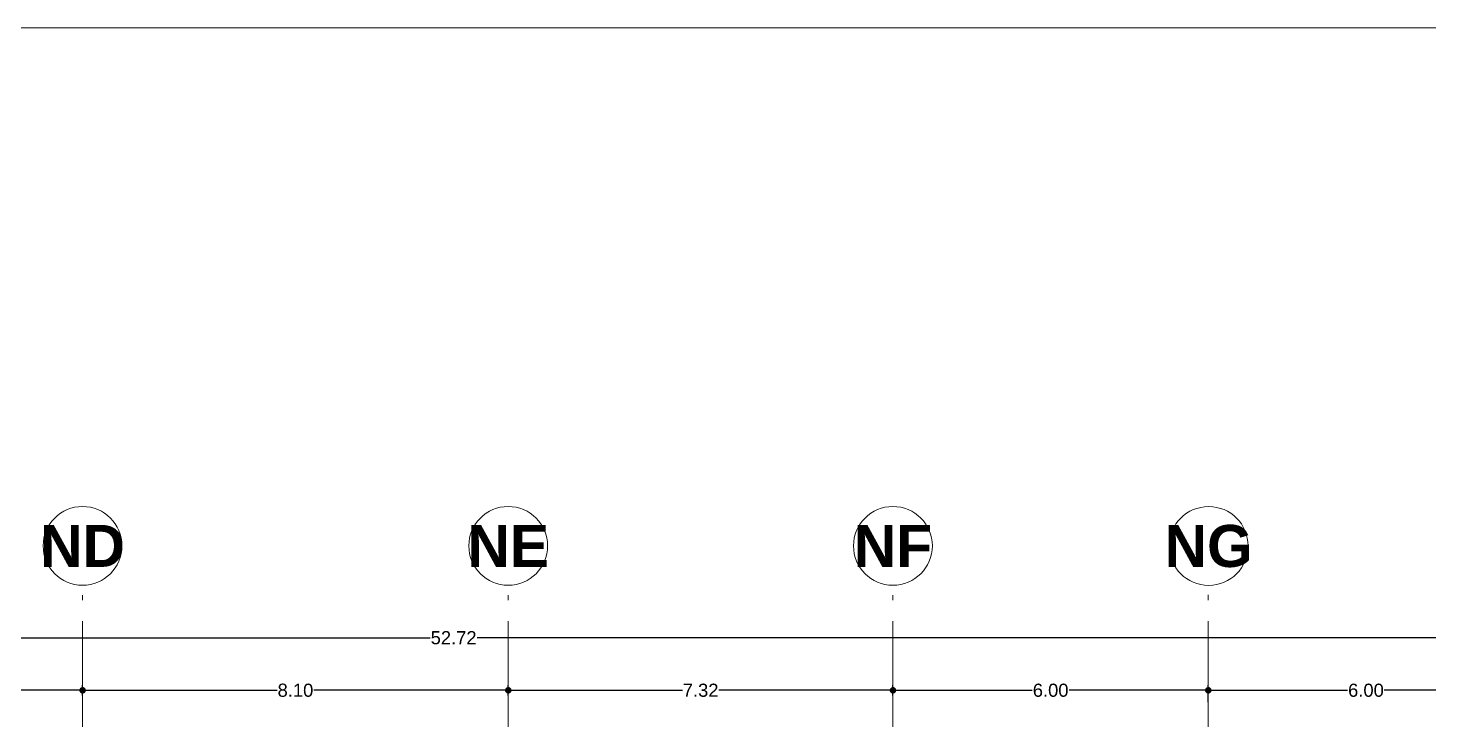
# Model space of a CAD drawing. Header units: metres. Extents: x -22 to 564, y 0 to 143.
# Drawn here: x 111.52 to 138.18, y 56 to 69.16 of the extents above; entities that cross this region are included whole.
import ezdxf
from ezdxf.enums import TextEntityAlignment as Align

# ---------------------------------------------------------------- set-up
doc = ezdxf.new("R2010")
doc.units = ezdxf.units.M
doc.linetypes.add('EJES630', pattern=[6.3, 5.5, -0.4, 0, -0.4])
for name, color, linetype in [('COTAS EJES', 8, 'Continuous'), ('EJES BOLAS', 11, 'Continuous'), ('EJES TEXTOS', 3, 'Continuous')]:
    doc.layers.add(name, color=color, linetype=linetype)
doc.layers.add('EJES', color=11, linetype='EJES630', lineweight=0)
doc.layers.add('XREF PIE 1.100$0$G-ANNO-TTLB', color=7, linetype='Continuous', lineweight=9)
doc.styles.add('COTAS', font='arial.ttf')
doc.styles.add('EJES', font='arialbd.ttf', dxfattribs={"height": 0.8})
doc.dimstyles.new('100 EJES', dxfattribs={"dimtxt": 0.25, "dimasz": 0.125, "dimexe": 0.1, "dimexo": 0.1, "dimgap": 0.025, "dimtad": 0, "dimtih": 1, "dimtoh": 1, "dimzin": 1, "dimdsep": 46, "dimtxsty": 'COTAS', "dimblk": 'DOT', "dimcen": 0.1, "dimclrd": 256, "dimclre": 256, "dimclrt": 7, "dimadec": 0, "dimazin": 1, "dimtfac": 1, "dimtofl": 0, "dimtmove": 2, "dimatfit": 3, "dimfxl": 1, "dimtolj": 1, "dimtzin": 1, "dimlwd": 25, "dimlwe": -1, "dimarcsym": 0})

# ---------------------------------------------------------------- blocks, each defined once
blk = doc.blocks.new('XREF PIE 1.100$0$ZUM-TB-XX-PP_PIE DE PLANO - ZUM_TB_PP_XX__PIE DE PLANO 90x60cm-1443826-PLANTA BAJA GENERAL')
at = {"layer": 'XREF PIE 1.100$0$G-ANNO-TTLB', "lineweight": 20}
blk.add_line((0.3018, 0.595), (-0.4632, 0.595), dxfattribs=at)
blk = doc.blocks.new('EJE')
at = {"linetype": 'Continuous', "lineweight": 5}
blk.add_circle((0, 0), 0.75, dxfattribs=at)
at = {"layer": 'EJES TEXTOS', "style": 'EJES'}
blk.add_attdef('EJE', text='', height=0.8, dxfattribs=at).set_placement((0, 0), align=Align.MIDDLE_CENTER)
blk = doc.blocks.new('_DOT')
at = {"color": 0, "linetype": 'ByBlock', "lineweight": -2}
blk.add_line((-0.5, 0), (-1, 0), dxfattribs=at)
at = {"color": 0, "linetype": 'ByBlock', "lineweight": -2, "const_width": 0.5}
blk.add_lwpolyline([(-0.25, 0, 1), (0.25, 0, 1)], format="xyb", close=True, dxfattribs=at)
blk = doc.blocks.new('*D54')
at = {"layer": 'COTAS EJES', "transparency": 16777216}
for p, q in [((104.21, 56.453), (104.21, 56.65)), ((112.56, 56.453), (112.56, 56.65))]:
    blk.add_line(p, q, dxfattribs=at)
at = {"layer": 'COTAS EJES', "lineweight": 25, "transparency": 16777216}
for p, q in [((104.335, 56.55), (108.034, 56.55)), ((112.435, 56.55), (108.735, 56.55))]:
    blk.add_line(p, q, dxfattribs=at)
at = {"layer": 'COTAS EJES', "lineweight": 25, "transparency": 16777216, "xscale": 0.125, "yscale": 0.125, "zscale": 0.125, "rotation": 180}
blk.add_blockref('_DOT', (104.21, 56.55), dxfattribs=at)
at = {"layer": 'COTAS EJES', "lineweight": 25, "transparency": 16777216, "xscale": 0.125, "yscale": 0.125, "zscale": 0.125}
blk.add_blockref('_DOT', (112.56, 56.55), dxfattribs=at)
at = {"layer": 'COTAS EJES', "color": 7, "transparency": 16777216, "insert": (108.385, 56.55), "char_height": 0.25, "attachment_point": 5, "style": 'COTAS'}
blk.add_mtext('\\A1;8.35', dxfattribs=at)
blk = doc.blocks.new('*D55')
at = {"layer": 'COTAS EJES', "transparency": 16777216}
for p, q in [((112.56, 56.453), (112.56, 56.65)), ((120.66, 56.453), (120.66, 56.65))]:
    blk.add_line(p, q, dxfattribs=at)
at = {"layer": 'COTAS EJES', "lineweight": 25, "transparency": 16777216}
for p, q in [((112.685, 56.55), (116.26, 56.55)), ((120.535, 56.55), (116.959, 56.55))]:
    blk.add_line(p, q, dxfattribs=at)
at = {"layer": 'COTAS EJES', "lineweight": 25, "transparency": 16777216, "xscale": 0.125, "yscale": 0.125, "zscale": 0.125, "rotation": 180}
blk.add_blockref('_DOT', (112.56, 56.55), dxfattribs=at)
at = {"layer": 'COTAS EJES', "lineweight": 25, "transparency": 16777216, "xscale": 0.125, "yscale": 0.125, "zscale": 0.125}
blk.add_blockref('_DOT', (120.66, 56.55), dxfattribs=at)
at = {"layer": 'COTAS EJES', "color": 7, "transparency": 16777216, "insert": (116.61, 56.55), "char_height": 0.25, "attachment_point": 5, "style": 'COTAS'}
blk.add_mtext('\\A1;8.10', dxfattribs=at)
blk = doc.blocks.new('*D56')
at = {"layer": 'COTAS EJES', "transparency": 16777216}
for p, q in [((120.66, 56.453), (120.66, 56.65)), ((127.98, 56.453), (127.98, 56.65))]:
    blk.add_line(p, q, dxfattribs=at)
at = {"layer": 'COTAS EJES', "lineweight": 25, "transparency": 16777216}
for p, q in [((120.785, 56.55), (123.972, 56.55)), ((127.855, 56.55), (124.667, 56.55))]:
    blk.add_line(p, q, dxfattribs=at)
at = {"layer": 'COTAS EJES', "lineweight": 25, "transparency": 16777216, "xscale": 0.125, "yscale": 0.125, "zscale": 0.125, "rotation": 180}
blk.add_blockref('_DOT', (120.66, 56.55), dxfattribs=at)
at = {"layer": 'COTAS EJES', "lineweight": 25, "transparency": 16777216, "xscale": 0.125, "yscale": 0.125, "zscale": 0.125}
blk.add_blockref('_DOT', (127.98, 56.55), dxfattribs=at)
at = {"layer": 'COTAS EJES', "color": 7, "transparency": 16777216, "insert": (124.32, 56.55), "char_height": 0.25, "attachment_point": 5, "style": 'COTAS'}
blk.add_mtext('\\A1;7.32', dxfattribs=at)
blk = doc.blocks.new('*D57')
at = {"layer": 'COTAS EJES', "transparency": 16777216}
for p, q in [((127.98, 56.453), (127.98, 56.65)), ((133.98, 56.323), (133.98, 56.65))]:
    blk.add_line(p, q, dxfattribs=at)
at = {"layer": 'COTAS EJES', "lineweight": 25, "transparency": 16777216}
for p, q in [((128.105, 56.55), (130.63, 56.55)), ((133.855, 56.55), (131.33, 56.55))]:
    blk.add_line(p, q, dxfattribs=at)
at = {"layer": 'COTAS EJES', "lineweight": 25, "transparency": 16777216, "xscale": 0.125, "yscale": 0.125, "zscale": 0.125, "rotation": 180}
blk.add_blockref('_DOT', (127.98, 56.55), dxfattribs=at)
at = {"layer": 'COTAS EJES', "lineweight": 25, "transparency": 16777216, "xscale": 0.125, "yscale": 0.125, "zscale": 0.125}
blk.add_blockref('_DOT', (133.98, 56.55), dxfattribs=at)
at = {"layer": 'COTAS EJES', "color": 7, "transparency": 16777216, "insert": (130.98, 56.55), "char_height": 0.25, "attachment_point": 5, "style": 'COTAS'}
blk.add_mtext('\\A1;6.00', dxfattribs=at)
blk = doc.blocks.new('*D59')
at = {"layer": 'COTAS EJES', "transparency": 16777216}
for p, q in [((133.98, 56.323), (133.98, 56.65)), ((139.98, 56.366), (139.98, 56.65))]:
    blk.add_line(p, q, dxfattribs=at)
at = {"layer": 'COTAS EJES', "lineweight": 25, "transparency": 16777216}
for p, q in [((134.105, 56.55), (136.63, 56.55)), ((139.855, 56.55), (137.329, 56.55))]:
    blk.add_line(p, q, dxfattribs=at)
at = {"layer": 'COTAS EJES', "lineweight": 25, "transparency": 16777216, "xscale": 0.125, "yscale": 0.125, "zscale": 0.125, "rotation": 180}
blk.add_blockref('_DOT', (133.98, 56.55), dxfattribs=at)
at = {"layer": 'COTAS EJES', "lineweight": 25, "transparency": 16777216, "xscale": 0.125, "yscale": 0.125, "zscale": 0.125}
blk.add_blockref('_DOT', (139.98, 56.55), dxfattribs=at)
at = {"layer": 'COTAS EJES', "color": 7, "transparency": 16777216, "insert": (136.98, 56.55), "char_height": 0.25, "attachment_point": 5, "style": 'COTAS'}
blk.add_mtext('\\A1;6.00', dxfattribs=at)
blk = doc.blocks.new('*D49')
at = {"layer": 'COTAS EJES', "transparency": 16777216}
for p, q in [((93.259, 57.453), (93.259, 57.65)), ((145.98, 57.419), (145.98, 57.65))]:
    blk.add_line(p, q, dxfattribs=at)
at = {"layer": 'COTAS EJES', "lineweight": 25, "transparency": 16777216}
for p, q in [((93.384, 57.55), (119.174, 57.55)), ((145.855, 57.55), (120.065, 57.55))]:
    blk.add_line(p, q, dxfattribs=at)
at = {"layer": 'COTAS EJES', "lineweight": 25, "transparency": 16777216, "xscale": 0.125, "yscale": 0.125, "zscale": 0.125, "rotation": 180}
blk.add_blockref('_DOT', (93.259, 57.55), dxfattribs=at)
at = {"layer": 'COTAS EJES', "lineweight": 25, "transparency": 16777216, "xscale": 0.125, "yscale": 0.125, "zscale": 0.125}
blk.add_blockref('_DOT', (145.98, 57.55), dxfattribs=at)
at = {"layer": 'COTAS EJES', "color": 7, "transparency": 16777216, "insert": (119.62, 57.55), "char_height": 0.25, "attachment_point": 5, "style": 'COTAS'}
blk.add_mtext('\\A1;52.72', dxfattribs=at)

msp = doc.modelspace()

# ---------------------------------------------------------------- block references
at = {"layer": 'XREF PIE 1.100$0$G-ANNO-TTLB', "xscale": 100.0000000000004, "yscale": 100.0000000000004, "zscale": 100.0000000000004}
msp.add_blockref('XREF PIE 1.100$0$ZUM-TB-XX-PP_PIE DE PLANO - ZUM_TB_PP_XX__PIE DE PLANO 90x60cm-1443826-PLANTA BAJA GENERAL', (121.567, 9.662), dxfattribs=at)

# ---------------------------------------------------------------- next in the draw order: linework, layer by layer
at = {"layer": 'EJES'}
for p, q in [((112.56, 33.165), (112.56, 58.55)), ((120.66, 33.165), (120.66, 58.55)), ((127.98, 33.165), (127.98, 58.55)), ((133.981, 33.168), (133.979, 58.55))]:
    msp.add_line(p, q, dxfattribs=at)

# ---------------------------------------------------------------- next in the draw order: block references
at = {"layer": 'EJES BOLAS'}
for p, values in [((112.559, 59.3, 0), {'EJE': 'ND'}), ((120.659, 59.3, 0), {'EJE': 'NE'}), ((127.979, 59.3, 0), {'EJE': 'NF'}), ((133.987, 59.299, 0), {'EJE': 'NG'})]:
    msp.add_blockref('EJE', p, dxfattribs=at).add_auto_attribs(values)

# ---------------------------------------------------------------- next in the draw order: dimensions: what is measured, and where the dimension line sits
at = {"layer": 'COTAS EJES'}
for base, p1, p2, picture, middle in [((145.98, 57.55, -0.001), (93.259, 57.353, 0), (145.98, 57.319, 0), '*D49', (119.62, 57.55, -0.001)), ((112.56, 56.55, 0), (104.21, 56.353, 0), (112.56, 56.353, 0), '*D54', (108.385, 56.55, 0)), ((120.66, 56.55, 0), (112.56, 56.353, 0), (120.66, 56.353, 0), '*D55', (116.61, 56.55, 0)), ((127.98, 56.55, 0), (120.66, 56.353, 0), (127.98, 56.353, 0), '*D56', (124.32, 56.55, 0)), ((133.98, 56.55, 0), (127.98, 56.353, 0), (133.98, 56.223, 0), '*D57', (130.98, 56.55, 0)), ((139.98, 56.55, 0), (133.98, 56.223, 0), (139.98, 56.266, 0), '*D59', (136.98, 56.55, 0))]:
    dim = msp.add_linear_dim(base=base, p1=p1, p2=p2, dimstyle='100 EJES', dxfattribs=at)
    dim.commit()
    dim.dimension.update_dxf_attribs({"geometry": picture, "text_midpoint": middle})

doc.saveas('drawing.dxf')
